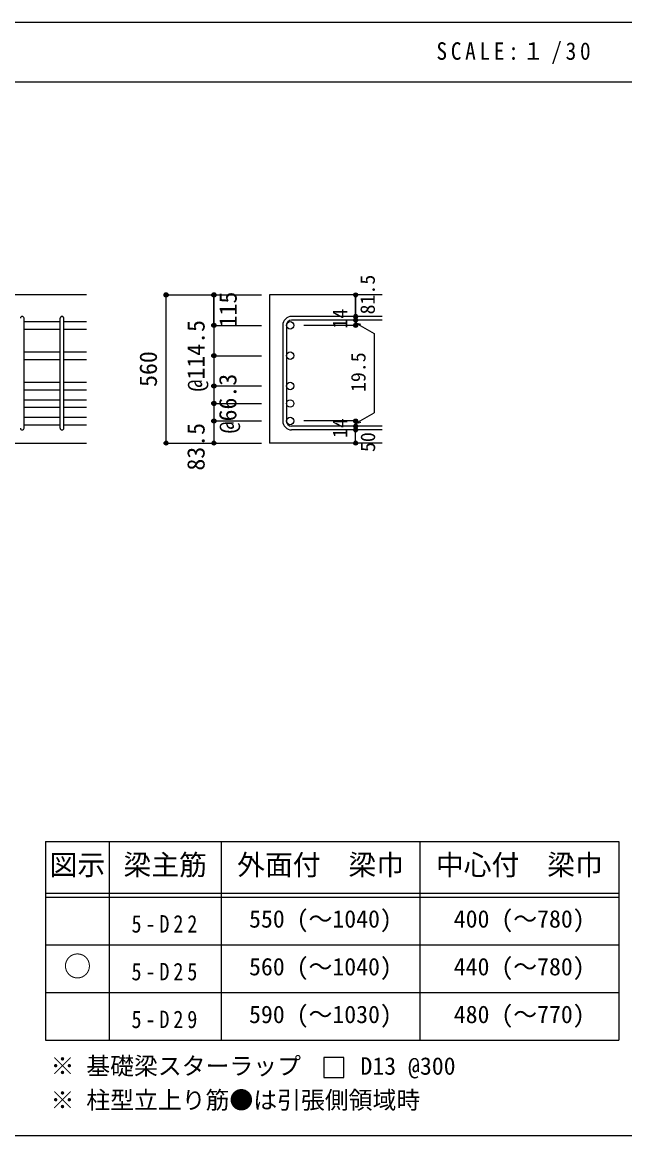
# Model space of a CAD drawing. Units: millimetres at full size, sheet at 1:30, with parts at other scales. Extents: x -5973 to 5954, y -4195 to 4201.
# Drawn here: x 1359 to 3633, y 3 to 4201 of the extents above; entities that cross this region are included whole.
import ezdxf
from ezdxf.enums import TextEntityAlignment as Align

# ---------------------------------------------------------------- set-up
doc = ezdxf.new("R2010")
doc.units = ezdxf.units.MM
doc.header["$LTSCALE"] = 30
doc.header["$PDMODE"] = 32
doc.header["$PDSIZE"] = 15
for name, color, linetype in [('0-1_躯体線', 2, 'Continuous'), ('0-5_基礎梁筋', 7, 'Continuous'), ('0-6_スタラップ筋', 7, 'Continuous'), ('0-D_寸法', 4, 'Continuous'), ('6-7_文字', 7, 'Continuous'), ('6-E_枠', 7, 'Continuous'), ('F-0_枠', 6, 'Continuous')]:
    doc.layers.add(name, color=color, linetype=linetype)
doc.styles.add('ＭＳ ゴシック', font='')
doc.styles.get('ＭＳ ゴシック').set_extended_font_data('MS Gothic')

msp = doc.modelspace()

# ---------------------------------------------------------------- linework, layer by layer
at = {"layer": '0-1_躯体線'}
for p, q in [((1602.44, 3173.3), (-97.56, 3173.3)), ((2717.44, 3173.3), (2292.44, 3173.3)), ((2292.44, 3173.3), (2292.44, 2614.3)), ((1202.44, 2614.3), (1602.44, 2614.3)), ((2717.44, 2614.3), (2292.44, 2614.3))]:
    msp.add_line(p, q, dxfattribs=at)
at = {"layer": '0-5_基礎梁筋'}
for p, q in [((1366.44, 3072.37), (1502.44, 3072.37)), ((1516.44, 3072.37), (1602.44, 3072.37)), ((1366.44, 3044.37), (1502.44, 3044.37)), ((1516.44, 3044.37), (1602.44, 3044.37)), ((1366.44, 2958.08), (1502.44, 2958.08)), ((1516.44, 2958.08), (1602.44, 2958.08)), ((1366.44, 2930.08), (1502.44, 2930.08)), ((1516.44, 2930.08), (1602.44, 2930.08)), ((1366.44, 2843.8), (1502.44, 2843.8)), ((1366.44, 2815.8), (1502.44, 2815.8)), ((1516.44, 2843.8), (1602.44, 2843.8)), ((1516.44, 2815.8), (1602.44, 2815.8)), ((1366.44, 2777.8), (1502.44, 2777.8)), ((1516.44, 2777.8), (1602.44, 2777.8)), ((1366.44, 2749.8), (1502.44, 2749.8)), ((1516.44, 2749.8), (1602.44, 2749.8)), ((1366.44, 2711.8), (1502.44, 2711.8)), ((1516.44, 2711.8), (1602.44, 2711.8)), ((1366.44, 2683.8), (1502.44, 2683.8)), ((1516.44, 2683.8), (1602.44, 2683.8))]:
    msp.add_line(p, q, dxfattribs=at)
at = {"layer": '0-5_基礎梁筋', "color": 3}
for centre in [(2370.44, 3058.37), (2370.44, 2944.08), (2370.44, 2829.8), (2370.44, 2763.8), (2370.44, 2697.8)]:
    msp.add_circle(centre, 14, dxfattribs=at)
at = {"layer": '0-6_スタラップ筋'}
for p, q in [((1366.44, 2671.3), (1366.44, 3084.87)), ((1502.44, 2671.3), (1502.44, 3084.87)), ((1516.44, 2671.3), (1516.44, 3084.87)), ((2717.44, 3091.87), (2375.94, 3091.87)), ((2717.44, 3077.87), (2375.94, 3077.87)), ((2342.44, 3058.37), (2342.44, 2697.8)), ((2356.44, 3058.37), (2356.44, 2697.8)), ((2717.44, 2678.3), (2375.94, 2678.3)), ((2717.44, 2664.3), (2375.94, 2664.3))]:
    msp.add_line(p, q, dxfattribs=at)
for centre, radius, start, end in [((1359.44, 3084.87), 7, 0, 180), ((1509.44, 3084.87), 7, 0, 180), ((2375.94, 3058.37), 33.5, 90, 180), ((2375.94, 3058.37), 19.5, 90, 180), ((2375.94, 2697.8), 33.5, 180, 270), ((2375.94, 2697.8), 19.5, 180, 270), ((1359.44, 2671.3), 7, 180, 0), ((1509.44, 2671.3), 7, 180, 0)]:
    msp.add_arc(centre, radius, start, end, dxfattribs=at)
at = {"layer": '0-D_寸法'}
for p, q in [((1902.44, 3173.3), (2082.44, 3173.3)), ((1902.44, 3173.3), (2082.44, 3173.3)), ((1902.44, 2614.3), (1902.44, 3173.3)), ((2082.44, 3058.37), (2082.44, 3173.3)), ((2082.44, 3173.3), (2262.44, 3173.3)), ((2082.44, 3173.3), (2082.44, 3058.37)), ((2617.44, 3077.87), (2617.44, 3091.87)), ((2617.44, 3077.87), (2617.44, 3058.37)), ((2617.44, 3068.12), (2636.76, 3062.94)), ((2617.44, 3068.12), (2687.5, 3027.67)), ((2082.44, 3058.37), (2262.44, 3058.37)), ((2082.44, 3058.37), (2262.44, 3058.37)), ((2082.44, 3058.37), (2082.44, 2894.08)), ((2082.44, 3058.37), (2082.44, 2884.3)), ((2082.44, 3058.37), (2082.44, 2803.83)), ((2617.44, 3058.37), (2421.35, 3058.37)), ((2687.5, 3027.67), (2687.5, 2728.5)), ((2082.44, 2944.08), (2262.44, 2944.08)), ((2082.44, 2894.08), (2082.44, 2697.8)), ((2082.44, 2829.8), (2262.44, 2829.8)), ((2082.44, 2763.8), (2262.44, 2763.8)), ((2082.44, 2697.8), (2262.44, 2697.8)), ((2617.44, 2697.8), (2421.35, 2697.8)), ((2617.44, 2688.05), (2687.5, 2728.5)), ((2617.44, 2678.3), (2617.44, 2697.8)), ((2617.44, 2688.05), (2636.76, 2693.23)), ((2617.44, 2664.3), (2617.44, 2678.3)), ((2617.44, 2614.3), (2617.44, 2664.3)), ((1902.44, 2614.3), (2082.44, 2614.3)), ((2082.44, 2614.3), (2262.44, 2614.3))]:
    msp.add_line(p, q, dxfattribs=at)
for points in [[(2617.44, 3173.3), (2617.44, 3091.87), (2617.44, 3173.3)], [(2082.44, 2803.83), (2082.44, 2697.8), (2082.44, 2614.3)]]:
    msp.add_lwpolyline(points, dxfattribs=at)
for centre, radius in [((1902.44, 3173.3), 8), ((1902.44, 3173.3), 7.2), ((1902.44, 3173.3), 6.4), ((1902.44, 3173.3), 5.6), ((1902.44, 3173.3), 4.8), ((1902.44, 3173.3), 4), ((1902.44, 3173.3), 3.2), ((1902.44, 3173.3), 2.4), ((1902.44, 3173.3), 1.6), ((1902.44, 3173.3), 0.8), ((2082.44, 3173.3), 8), ((2082.44, 3173.3), 7.2), ((2082.44, 3173.3), 6.4), ((2082.44, 3173.3), 5.6), ((2082.44, 3173.3), 4.8), ((2082.44, 3173.3), 4), ((2082.44, 3173.3), 3.2), ((2082.44, 3173.3), 2.4), ((2082.44, 3173.3), 1.6), ((2082.44, 3173.3), 0.8), ((2617.44, 3173.3), 4), ((2617.44, 3173.3), 3.6), ((2617.44, 3173.3), 3.2), ((2617.44, 3173.3), 2.8), ((2617.44, 3173.3), 2.4), ((2617.44, 3173.3), 2), ((2617.44, 3173.3), 1.6), ((2617.44, 3173.3), 1.2), ((2617.44, 3173.3), 0.8), ((2617.44, 3173.3), 0.4), ((2082.44, 3058.37), 8), ((2082.44, 3058.37), 7.2), ((2082.44, 3058.37), 6.4), ((2617.44, 3091.87), 4), ((2617.44, 3077.87), 4), ((2617.44, 3091.87), 3.6), ((2617.44, 3077.87), 3.6), ((2617.44, 3091.87), 3.2), ((2617.44, 3077.87), 3.2), ((2617.44, 3091.87), 2.8), ((2617.44, 3077.87), 2.8), ((2617.44, 3091.87), 2.4), ((2617.44, 3077.87), 2.4), ((2617.44, 3091.87), 2), ((2617.44, 3077.87), 2), ((2617.44, 3091.87), 1.6), ((2617.44, 3077.87), 1.6), ((2617.44, 3091.87), 1.2), ((2617.44, 3077.87), 1.2), ((2617.44, 3091.87), 0.8), ((2617.44, 3077.87), 0.8), ((2617.44, 3091.87), 0.4), ((2617.44, 3077.87), 0.4), ((2082.44, 3058.37), 5.6), ((2082.44, 3058.37), 4.8), ((2082.44, 3058.37), 4), ((2082.44, 3058.37), 3.2), ((2082.44, 3058.37), 2.4), ((2082.44, 3058.37), 1.6), ((2082.44, 3058.37), 0.8), ((2617.44, 3058.37), 4), ((2617.44, 3058.37), 3.6), ((2617.44, 3058.37), 3.2), ((2617.44, 3058.37), 2.8), ((2617.44, 3058.37), 2.4), ((2617.44, 3058.37), 2), ((2617.44, 3058.37), 1.6), ((2617.44, 3058.37), 1.2), ((2617.44, 3058.37), 0.8), ((2617.44, 3058.37), 0.4), ((2082.44, 2944.08), 8), ((2082.44, 2944.08), 7.2), ((2082.44, 2944.08), 6.4), ((2082.44, 2944.08), 5.6), ((2082.44, 2944.08), 4.8), ((2082.44, 2944.08), 4), ((2082.44, 2944.08), 3.2), ((2082.44, 2944.08), 2.4), ((2082.44, 2944.08), 1.6), ((2082.44, 2944.08), 0.8), ((2082.44, 2829.8), 8), ((2082.44, 2829.8), 7.2), ((2082.44, 2829.8), 6.4), ((2082.44, 2829.8), 5.6), ((2082.44, 2829.8), 4.8), ((2082.44, 2829.8), 4), ((2082.44, 2829.8), 3.2), ((2082.44, 2829.8), 2.4), ((2082.44, 2829.8), 1.6), ((2082.44, 2829.8), 0.8), ((2082.44, 2763.8), 8), ((2082.44, 2763.8), 7.2), ((2082.44, 2763.8), 6.4), ((2082.44, 2763.8), 5.6), ((2082.44, 2763.8), 4.8), ((2082.44, 2763.8), 4), ((2082.44, 2763.8), 3.2), ((2082.44, 2763.8), 2.4), ((2082.44, 2763.8), 1.6), ((2082.44, 2763.8), 0.8), ((2082.44, 2697.8), 8), ((2082.44, 2697.8), 7.2), ((2082.44, 2697.8), 6.4), ((2082.44, 2697.8), 5.6), ((2082.44, 2697.8), 4.8), ((2082.44, 2697.8), 4), ((2082.44, 2697.8), 3.2), ((2082.44, 2697.8), 2.4), ((2082.44, 2697.8), 1.6), ((2082.44, 2697.8), 0.8), ((2617.44, 2697.8), 4), ((2617.44, 2697.8), 3.6), ((2617.44, 2697.8), 3.2), ((2617.44, 2697.8), 2.8), ((2617.44, 2697.8), 2.4), ((2617.44, 2697.8), 2), ((2617.44, 2697.8), 1.6), ((2617.44, 2697.8), 1.2), ((2617.44, 2697.8), 0.8), ((2617.44, 2697.8), 0.4), ((2617.44, 2678.3), 4), ((2617.44, 2664.3), 4), ((2617.44, 2678.3), 3.6), ((2617.44, 2664.3), 3.6), ((2617.44, 2678.3), 3.2), ((2617.44, 2664.3), 3.2), ((2617.44, 2678.3), 2.8), ((2617.44, 2664.3), 2.8), ((2617.44, 2678.3), 2.4), ((2617.44, 2664.3), 2.4), ((2617.44, 2678.3), 2), ((2617.44, 2664.3), 2), ((2617.44, 2678.3), 1.6), ((2617.44, 2664.3), 1.6), ((2617.44, 2678.3), 1.2), ((2617.44, 2664.3), 1.2), ((2617.44, 2678.3), 0.8), ((2617.44, 2664.3), 0.8), ((2617.44, 2678.3), 0.4), ((2617.44, 2664.3), 0.4), ((1902.44, 2614.3), 7.2), ((1902.44, 2614.3), 6.4), ((1902.44, 2614.3), 5.6), ((1902.44, 2614.3), 4.8), ((1902.44, 2614.3), 4), ((1902.44, 2614.3), 3.2), ((1902.44, 2614.3), 2.4), ((1902.44, 2614.3), 1.6), ((1902.44, 2614.3), 0.8), ((2082.44, 2614.3), 7.2), ((2082.44, 2614.3), 6.4), ((2082.44, 2614.3), 5.6), ((2082.44, 2614.3), 4.8), ((2082.44, 2614.3), 4), ((2082.44, 2614.3), 3.2), ((2082.44, 2614.3), 2.4), ((2082.44, 2614.3), 1.6), ((2082.44, 2614.3), 0.8), ((2617.44, 2614.3), 4), ((2617.44, 2614.3), 3.6), ((2617.44, 2614.3), 3.2), ((2617.44, 2614.3), 2.8), ((2617.44, 2614.3), 2.4), ((2617.44, 2614.3), 2), ((2617.44, 2614.3), 1.6), ((2617.44, 2614.3), 1.2), ((2617.44, 2614.3), 0.8), ((2617.44, 2614.3), 0.4)]:
    msp.add_circle(centre, radius, dxfattribs=at)
at = {"layer": '0-D_寸法', "color": 7}
for p in [(1902.44, 3173.3), (2082.44, 3173.3), (2617.44, 3173.3), (2082.44, 3058.37), (2617.44, 3091.87), (2617.44, 3077.87), (2617.44, 3058.37), (2082.44, 2944.08), (2082.44, 2829.8), (2082.44, 2763.8), (2082.44, 2697.8), (2617.44, 2697.8), (2617.44, 2697.8), (2617.44, 2678.3), (2617.44, 2664.3), (1902.44, 2614.3), (2082.44, 2614.3), (2617.44, 2614.3)]:
    msp.add_point(p, dxfattribs=at)
at = {"layer": '6-7_文字'}
msp.add_lwpolyline([(2497.62, 222.79), (2572.62, 222.79), (2572.62, 297.79), (2497.62, 297.79)], close=True, dxfattribs=at)
at = {"layer": '6-E_枠', "color": 3}
for p, q in [((1447.71, 1112.77), (1447.71, 362.77)), ((1447.71, 1112.77), (3610.24, 1112.77)), ((3610.24, 1112.77), (3610.24, 362.77)), ((1447.71, 362.77), (3610.24, 362.77))]:
    msp.add_line(p, q, dxfattribs=at)
at = {"layer": '6-E_枠'}
for p, q in [((1687.71, 1112.77), (1687.71, 362.77)), ((2110.24, 1112.77), (2110.24, 362.77)), ((2860.24, 1112.77), (2860.24, 362.77)), ((1447.71, 917.77), (3610.24, 917.77)), ((1447.71, 902.77), (3610.24, 902.77)), ((1447.71, 722.77), (3610.24, 722.77)), ((1447.71, 542.77), (3610.24, 542.77))]:
    msp.add_line(p, q, dxfattribs=at)
at = {"layer": 'F-0_枠'}
msp.add_line((-5972.88, 4201.15), (5954.1, 4201.15), dxfattribs=at)
at = {"layer": 'F-0_枠', "color": 2}
for p, q in [((-5972.88, 3976.15), (3723.6, 3976.15)), ((3723.6, 2.95), (-5972.88, 2.95))]:
    msp.add_line(p, q, dxfattribs=at)

# ---------------------------------------------------------------- texts
at = {"layer": '0-D_寸法', "style": 'ＭＳ ゴシック'}
for s, height, p in [('81.5', 54.99, (2706.33, 3099.71)), ('115', 65.98, (2188.54, 3050.75)), ('14', 54.99, (2602.21, 3046.44)), ('@114.5', 65.98, (2067.44, 2809.08)), ('560', 65.98, (1887.44, 2826.3)), ('19.5', 54.99, (2671.34, 2807.04)), ('@66.3', 65.98, (2187.44, 2651.3)), ('14', 54.99, (2602.18, 2633.62)), ('83.5', 65.98, (2067.44, 2510.8)), ('50', 54.99, (2707.44, 2580.8))]:
    msp.add_text(s, height=height, rotation=90, dxfattribs=at).set_placement(p, align=Align.BOTTOM_LEFT)
at = {"layer": '6-7_文字', "color": 2, "style": 'ＭＳ ゴシック'}
for s, p in [('図示', (1462.71, 962.77)), ('梁主筋', (1741.48, 962.77)), ('外面付\u3000梁巾', (2170.24, 962.77)), ('中心付\u3000梁巾', (2920.24, 962.77)), ('○', (1515.21, 580.27))]:
    msp.add_text(s, height=76.98, dxfattribs=at).set_placement(p, align=Align.BOTTOM_LEFT)
at = {"layer": '6-7_文字', "style": 'ＭＳ ゴシック'}
for s, p in [('550 (～1040)', (2215.24, 767.77)), ('400 (～780)', (2987.74, 767.77)), ('560 (～1040)', (2215.24, 587.77)), ('440 (～780)', (2987.74, 587.77)), ('590 (～1030)', (2215.24, 407.77)), ('480 (～770)', (2987.74, 407.77)), ('※ 基礎梁スターラップ     D13 @300', (1466.27, 213.19)), ('※ 柱型立上り筋●は引張側領域時', (1466.27, 84.68))]:
    msp.add_text(s, height=65.98, dxfattribs=at).set_placement(p, align=Align.BOTTOM_LEFT)
at = {"layer": '6-7_文字', "color": 2, "insert": (2922.26, 4043.65), "char_height": 65.98, "attachment_point": 7, "style": 'ＭＳ ゴシック'}
msp.add_mtext('\\T1.34;\\W0.9;SCALE:１/30', dxfattribs=at)
at = {"layer": '6-7_文字', "char_height": 65.98, "attachment_point": 7, "style": 'ＭＳ ゴシック'}
for s, insert in [('\\T1.38;\\W0.85;5-D22', (1771.48, 767.77)), ('\\T1.38;\\W0.85;5-D25', (1771.48, 587.77)), ('\\T1.38;\\W0.85;5-D29', (1771.48, 407.77))]:
    msp.add_mtext(s, dxfattribs=dict(at, insert=insert))

doc.saveas('drawing.dxf')
